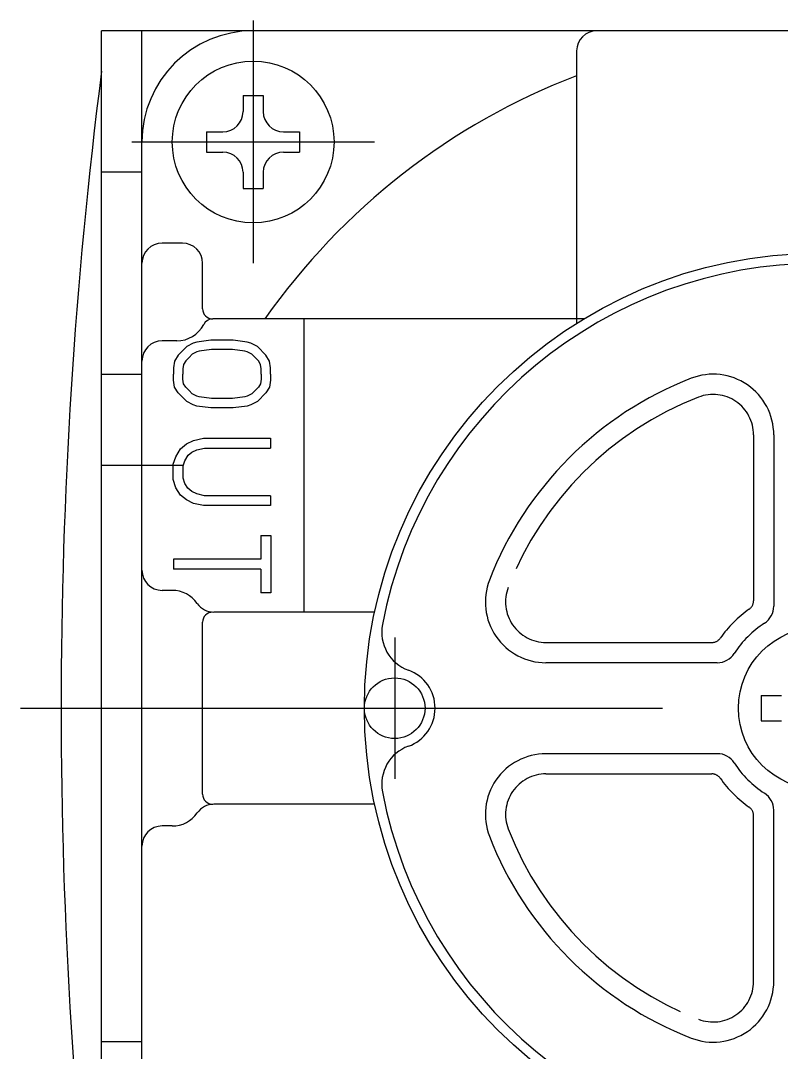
# Model space of a CAD drawing. Extents: x -260 to 40, y -107 to 195.
# Drawn here: x -259.7 to -222.1, y 138 to 189 of the extents above; entities that cross this region are included whole.
import ezdxf

# ---------------------------------------------------------------- set-up
doc = ezdxf.new("R2010")
doc.units = 0
doc.linetypes.add('CENTER', pattern=[50.8, 31.75, -6.35, 6.35, -6.35])
doc.linetypes.add('DASHED', pattern=[19.05, 12.7, -6.35])
doc.layers.get('0').update_dxf_attribs({"linetype": 'CONTINUOUS'})
doc.layers.add('CENTER', color=1, linetype='CENTER')

msp = doc.modelspace()

# ---------------------------------------------------------------- linework, layer by layer
at = {"color": 7, "linetype": 'CONTINUOUS'}
for p, q in [((-255.712, 121.489), (-255.712, 188.489)), ((-192.212, 188.489), (-255.712, 188.489)), ((-253.712, 121.489), (-253.712, 188.489)), ((-232.212, 187.489), (-232.212, 174.022)), ((-248.712, 185.289), (-247.712, 185.289)), ((-248.712, 185.289), (-248.712, 184.489)), ((-247.712, 185.289), (-247.712, 184.489)), ((-250.512, 183.489), (-249.712, 183.489)), ((-250.512, 183.489), (-250.512, 182.489)), ((-246.712, 183.489), (-245.912, 183.489)), ((-245.912, 183.489), (-245.912, 182.489)), ((-250.512, 182.489), (-249.712, 182.489)), ((-246.712, 182.489), (-245.912, 182.489)), ((-253.712, 181.489), (-255.712, 181.489)), ((-248.712, 181.489), (-248.712, 180.689)), ((-247.712, 181.489), (-247.712, 180.689)), ((-248.712, 180.689), (-247.712, 180.689)), ((-251.712, 177.989), (-252.712, 177.989)), ((-250.712, 174.739), (-250.712, 176.989)), ((-231.86, 174.239), (-250.212, 174.239)), ((-245.712, 174.239), (-245.712, 159.739)), ((-251.99, 173.154), (-252.712, 173.154)), ((-251.171, 173.037), (-251.499, 172.872)), ((-250.995, 173.095), (-251.171, 173.037)), ((-250.304, 173.194), (-250.995, 173.095)), ((-249.198, 173.194), (-250.304, 173.194)), ((-248.507, 173.095), (-249.198, 173.194)), ((-248.332, 173.037), (-248.507, 173.095)), ((-248.003, 172.872), (-248.332, 173.037)), ((-251.92, 172.452), (-252.097, 172.156)), ((-251.713, 172.659), (-251.92, 172.452)), ((-251.499, 172.872), (-251.713, 172.659)), ((-251.223, 172.489), (-251.383, 172.329)), ((-250.992, 172.604), (-251.223, 172.489)), ((-250.887, 172.639), (-250.992, 172.604)), ((-250.271, 172.727), (-250.887, 172.639)), ((-249.231, 172.727), (-250.271, 172.727)), ((-248.615, 172.639), (-249.231, 172.727)), ((-248.511, 172.604), (-248.615, 172.639)), ((-248.279, 172.489), (-248.511, 172.604)), ((-247.953, 172.162), (-248.279, 172.489)), ((-247.582, 172.452), (-248.003, 172.872)), ((-247.405, 172.156), (-247.582, 172.452)), ((-252.097, 172.156), (-252.155, 171.813)), ((-251.652, 171.992), (-251.688, 171.774)), ((-251.549, 172.162), (-251.652, 171.992)), ((-251.383, 172.329), (-251.549, 172.162)), ((-247.851, 171.992), (-247.953, 172.162)), ((-247.814, 171.774), (-247.851, 171.992)), ((-247.348, 171.813), (-247.405, 172.156)), ((-253.712, 171.489), (-255.712, 171.489)), ((-252.155, 171.813), (-252.155, 171.514)), ((-252.155, 171.214), (-252.155, 171.514)), ((-251.688, 171.774), (-251.688, 171.514)), ((-251.688, 171.253), (-251.688, 171.514)), ((-247.814, 171.514), (-247.814, 171.774)), ((-247.814, 171.514), (-247.814, 171.253)), ((-247.348, 171.514), (-247.348, 171.813)), ((-247.348, 171.514), (-247.348, 171.214)), ((-252.097, 170.872), (-252.155, 171.214)), ((-251.652, 171.036), (-251.688, 171.253)), ((-251.549, 170.865), (-251.652, 171.036)), ((-247.851, 171.036), (-247.953, 170.865)), ((-247.814, 171.253), (-247.851, 171.036)), ((-247.348, 171.214), (-247.405, 170.872)), ((-251.92, 170.576), (-252.097, 170.872)), ((-251.713, 170.369), (-251.92, 170.576)), ((-251.383, 170.699), (-251.549, 170.865)), ((-251.223, 170.539), (-251.383, 170.699)), ((-250.992, 170.423), (-251.223, 170.539)), ((-250.887, 170.388), (-250.992, 170.423)), ((-248.511, 170.423), (-248.615, 170.388)), ((-248.279, 170.539), (-248.511, 170.423)), ((-247.953, 170.865), (-248.279, 170.539)), ((-247.582, 170.576), (-248.003, 170.155)), ((-247.405, 170.872), (-247.582, 170.576)), ((-251.499, 170.155), (-251.713, 170.369)), ((-251.171, 169.991), (-251.499, 170.155)), ((-250.995, 169.932), (-251.171, 169.991)), ((-250.304, 169.834), (-250.995, 169.932)), ((-250.271, 170.3), (-250.887, 170.388)), ((-249.231, 170.3), (-250.271, 170.3)), ((-248.615, 170.388), (-249.231, 170.3)), ((-248.507, 169.932), (-249.198, 169.834)), ((-248.332, 169.991), (-248.507, 169.932)), ((-248.003, 170.155), (-248.332, 169.991)), ((-249.198, 169.834), (-250.304, 169.834)), ((-222.462, 168.505), (-222.462, 160.033)), ((-251.812, 167.819), (-251.51, 168.061)), ((-251.51, 168.061), (-251.165, 168.233)), ((-251.165, 168.233), (-250.668, 168.344)), ((-250.668, 168.344), (-247.353, 168.344)), ((-247.353, 168.344), (-247.353, 167.853)), ((-252.162, 167.059), (-252.044, 167.414)), ((-252.044, 167.414), (-251.812, 167.819)), ((-251.593, 167.213), (-251.432, 167.494)), ((-251.432, 167.494), (-251.244, 167.645)), ((-251.244, 167.645), (-251, 167.767)), ((-251, 167.767), (-250.614, 167.853)), ((-250.614, 167.853), (-247.353, 167.853)), ((-252.162, 166.297), (-252.162, 167.059)), ((-251.671, 166.979), (-251.593, 167.213)), ((-251.671, 166.366), (-251.671, 166.979)), ((-251.593, 166.092), (-251.671, 166.366)), ((-252.044, 165.884), (-252.162, 166.297)), ((-251.805, 165.526), (-252.044, 165.884)), ((-251.439, 165.862), (-251.593, 166.092)), ((-251.244, 165.705), (-251.439, 165.862)), ((-251.51, 165.29), (-251.805, 165.526)), ((-251, 165.583), (-251.244, 165.705)), ((-250.614, 165.498), (-251, 165.583)), ((-247.353, 165.498), (-250.614, 165.498)), ((-247.353, 165.498), (-247.353, 165.007)), ((-251.165, 165.117), (-251.51, 165.29)), ((-250.668, 165.007), (-251.165, 165.117)), ((-247.353, 165.007), (-250.668, 165.007)), ((-247.828, 163.534), (-247.828, 162.356)), ((-247.828, 163.534), (-247.337, 163.534)), ((-247.337, 163.534), (-247.337, 160.688)), ((-247.828, 162.356), (-252.147, 162.356)), ((-252.147, 162.356), (-252.147, 161.865)), ((-247.828, 161.865), (-252.147, 161.865)), ((-247.828, 161.865), (-247.828, 160.688)), ((-252.212, 160.814), (-252.712, 160.814)), ((-247.337, 160.688), (-247.828, 160.688)), ((-242.205, 159.739), (-250.158, 159.739)), ((-250.712, 150.739), (-250.712, 159.239)), ((-225.255, 157.239), (-233.728, 157.239)), ((-223.087, 155.614), (-222.087, 155.614)), ((-223.087, 155.614), (-223.087, 154.364)), ((-223.087, 154.364), (-222.087, 154.364)), ((-225.255, 152.739), (-233.728, 152.739)), ((-242.205, 150.239), (-250.158, 150.239)), ((-222.462, 141.473), (-222.462, 149.946)), ((-252.212, 149.164), (-252.712, 149.164)), ((-253.712, 138.489), (-255.712, 138.489))]:
    msp.add_line(p, q, dxfattribs=at)
at = {"color": 3, "linetype": 'DASHED'}
for p, q in [((-223.462, 168.505), (-223.462, 160.298)), ((-233.728, 158.239), (-225.521, 158.239)), ((-233.728, 151.739), (-225.521, 151.739)), ((-223.462, 141.473), (-223.462, 149.68))]:
    msp.add_line(p, q, dxfattribs=at)
at = {"color": 7, "linetype": 'CONTINUOUS'}
for centre, radius in [((-248.212, 182.989), 4), ((-220.212, 154.989), 22.5), ((-220.212, 154.989), 4), ((-241.212, 154.989), 1.5)]:
    msp.add_circle(centre, radius, dxfattribs=at)
for centre, radius, start, end in [((-248.212, 182.989), 5.5, 90, 180), ((-231.212, 187.489), 1, 90, 180), ((-8.649, 154.989), 249.063, 172.7341, 187.2659), ((-220.212, 154.989), 33.5, 110.9902, 144.9265), ((-249.712, 184.489), 1, 270, 0), ((-246.712, 184.489), 1, 180, 270), ((-249.712, 181.489), 1, 0, 90), ((-246.712, 181.489), 1, 90, 180), ((-252.712, 176.989), 1, 90, 180), ((-251.712, 176.989), 1, 0, 90), ((-220.212, 154.989), 22, 10.8441, 169.1559), ((-250.212, 174.739), 0.5, 180, 270), ((-250.212, 173.739), 0.5, 90, 152.767), ((-251.99, 174.654), 1.5, 270, 332.767), ((-252.712, 172.154), 1, 90, 180), ((-225.462, 168.505), 3, 0, 111.2273), ((-220.212, 154.989), 17.5, 111.2273, 158.7727), ((-252.712, 161.814), 1, 180, 270), ((-233.728, 160.239), 3, 158.7727, 270), ((-252.212, 159.314), 1.5, 34.7441, 90), ((-250.158, 160.739), 1, 214.7441, 270), ((-250.212, 159.239), 0.5, 90, 180), ((-223.462, 160.033), 1, 302.7972, 0), ((-220.212, 154.989), 5, 122.7972, 147.2028), ((-239.855, 158.752), 2, 169.1559, 250.1666), ((-225.255, 158.239), 1, 270, 327.2028), ((-241.212, 154.989), 2, 289.8334, 70.1666), ((-239.855, 151.226), 2, 109.8334, 190.8441), ((-233.728, 149.739), 3, 90, 201.2273), ((-225.255, 151.739), 1, 32.7972, 90), ((-220.212, 154.989), 5, 212.7972, 237.2028), ((-250.212, 150.739), 0.5, 180, 270), ((-220.212, 154.989), 22, 190.8441, 349.1559), ((-223.462, 149.946), 1, 0, 57.2028), ((-250.158, 149.239), 1, 90, 145.2559), ((-252.212, 150.664), 1.5, 270, 325.2559), ((-252.712, 148.164), 1, 90, 180), ((-220.212, 154.989), 17.5, 201.2273, 248.7727), ((-225.462, 141.473), 3, 248.7727, 0)]:
    msp.add_arc(centre, radius, start, end, dxfattribs=at)
at = {"color": 3, "linetype": 'DASHED'}
for centre, radius, start, end in [((-225.462, 168.505), 2, 0, 111.2273), ((-220.212, 154.989), 16.5, 111.2273, 158.7727), ((-233.728, 160.239), 2, 158.7727, 270), ((-223.962, 160.298), 0.5, 305.2344, 0), ((-220.212, 154.989), 6, 125.2344, 144.7656), ((-225.521, 158.739), 0.5, 270, 324.7656), ((-233.728, 149.739), 2, 90, 201.2273), ((-225.521, 151.239), 0.5, 35.2344, 90), ((-220.212, 154.989), 6, 215.2344, 234.7656), ((-223.962, 149.68), 0.5, 0, 54.7656), ((-220.212, 154.989), 16.5, 201.2273, 248.7727), ((-225.462, 141.473), 2, 248.7727, 0)]:
    msp.add_arc(centre, radius, start, end, dxfattribs=at)
at = {"layer": 'CENTER', "color": 1, "linetype": 'CENTER'}
for p, q in [((-248.212, 188.989), (-248.212, 176.989)), ((-254.212, 182.989), (-242.212, 182.989)), ((-251.712, 166.989), (-255.712, 166.989)), ((-241.212, 158.489), (-241.212, 151.489)), ((-259.712, 154.989), (-92.712, 154.989))]:
    msp.add_line(p, q, dxfattribs=at)

doc.saveas('drawing.dxf')
